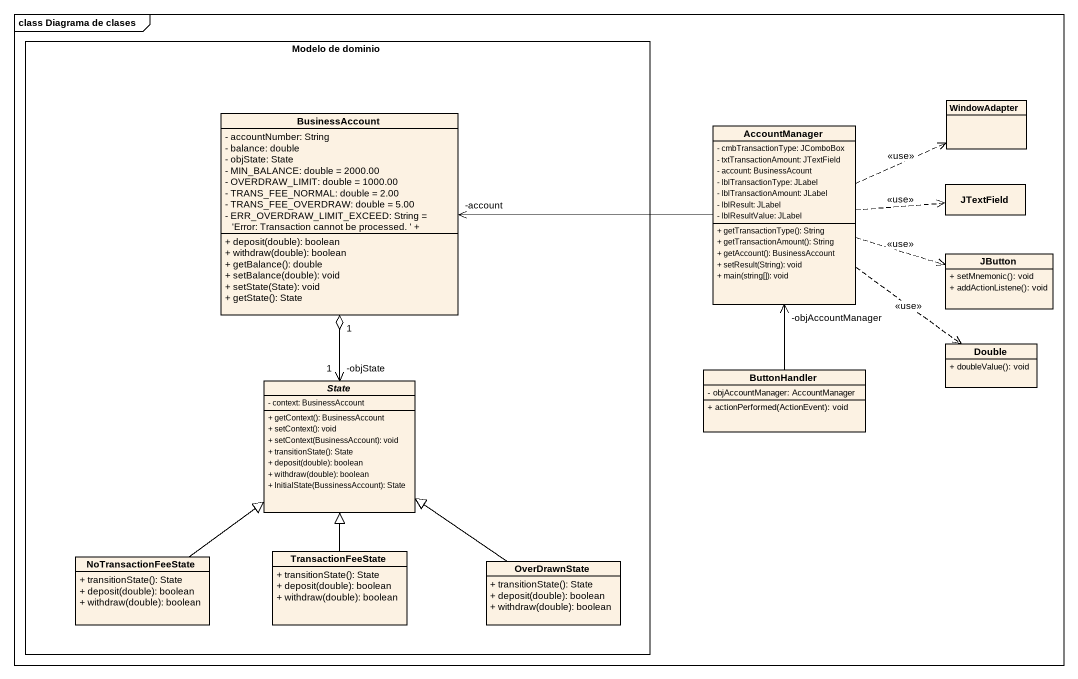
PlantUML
@startuml
mainframe class Diagrama de clases
hide circle
hide empty members
skinparam classAttributeIconSize 0
rectangle "Modelo de dominio" as Modelo_de_dominio {
  class BusinessAccount {
    - accountNumber: String
    - balance: double
    - objState: State
    - MIN_BALANCE: double = 2000.00
    - OVERDRAW_LIMIT: double = 1000.00
    - TRANS_FEE_NORMAL: double = 2.00
    - TRANS_FEE_OVERDRAW: double = 5.00
    - ERR_OVERDRAW_LIMIT_EXCEED: String = 'Error: Transaction cannot be processed. ' +
    + deposit(double): boolean
    + withdraw(double): boolean
    + getBalance(): double
    + setBalance(double): void
    + setState(State): void
    + getState(): State
  }
  abstract class "State" as State_ {
    - context: BusinessAccount
    + getContext(): BusinessAccount
    + setContext(): void
    + setContext(BusinessAccount): void
    + transitionState(): State
    + deposit(double): boolean
    + withdraw(double): boolean
    + InitialState(BussinessAccount): State
  }
  class NoTransactionFeeState {
    + transitionState(): State
    + deposit(double): boolean
    + withdraw(double): boolean
  }
  class TransactionFeeState {
    + transitionState(): State
    + deposit(double): boolean
    + withdraw(double): boolean
  }
  class OverDrawnState {
    + transitionState(): State
    + deposit(double): boolean
    + withdraw(double): boolean
  }
}
class AccountManager {
  - cmbTransactionType: JComboBox
  - txtTransactionAmount: JTextField
  - account: BusinessAcount
  - lblTransactionType: JLabel
  - lblTransactionAmount: JLabel
  - lblResult: JLabel
  - lblResultValue: JLabel
  + getTransactionType(): String
  + getTransactionAmount(): String
  + getAccount(): BusinessAccount
  + setResult(String): void
  + main(string[]): void
}
class WindowAdapter
class JTextField
class JButton {
  + setMnemonic(): void
  + addActionListene(): void
}
class ButtonHandler {
  - objAccountManager: AccountManager
  + actionPerformed(ActionEvent): void
}
class Double {
  + doubleValue(): void
}
AccountManager -left-> "-account" BusinessAccount
AccountManager .right.> WindowAdapter : <<use>>
AccountManager .right.> JTextField : <<use>>
AccountManager .right.> JButton : <<use>>
AccountManager "-objAccountManager" <-- ButtonHandler
AccountManager ..> Double : <<use>>
State_ "-objState\n1" <-up-o "1" BusinessAccount
NoTransactionFeeState -up-|> State_
TransactionFeeState -up-|> State_
OverDrawnState -up-|> State_
@enduml
